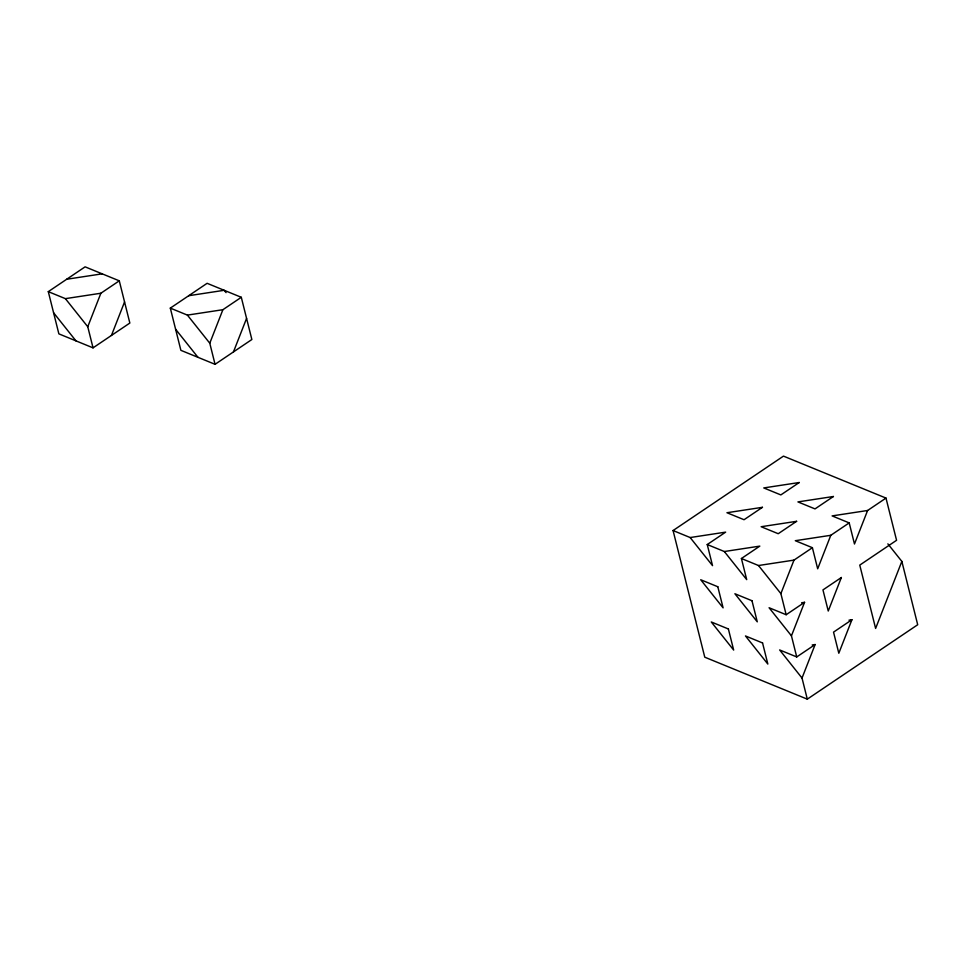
<?xml version="1.0" encoding="UTF-8"?>
<svg xmlns="http://www.w3.org/2000/svg" width="966" height="966" viewBox="0 0 966 966"><rect width="100%" height="100%" fill="white"/><g stroke="black" fill="none" stroke-linecap="round" stroke-linejoin="round"><path stroke-width="1.45" d="M93.038 347.857L87.761 326.75L100.875 293.241L119.277 280.828L129.842 323.042L93.038 347.857L58.866 333.862L48.3 291.647L85.105 266.845L119.277 280.828M111.44 335.456L124.554 301.935M215.056 364.315L209.779 343.208L222.892 309.7L241.295 297.299L251.86 339.513L215.056 364.315L180.884 350.332L170.318 308.118L207.11 283.304L241.295 297.299M233.458 351.914L246.571 318.406M901.846 561.403L917.7 624.736L807.298 699.155L802.022 678.047L815.135 644.539L796.733 656.94L791.444 635.833L804.557 602.325L786.167 614.726L780.878 593.619L793.992 560.111L812.394 547.698L817.683 568.805L830.796 535.297L849.199 522.896L854.475 544.003L867.601 510.495L885.991 498.082L896.569 540.296L859.764 565.11L875.619 628.431L901.846 561.403L887.863 543.846M851.927 619.725L838.814 653.245L833.537 632.138L851.927 619.725L848.969 620.184M807.298 699.155L704.769 657.194L673.073 530.539L783.474 456.121L885.991 498.082M690.159 537.543L712.534 565.641L707.245 544.534L725.647 532.133L690.159 537.543L673.073 530.539M724.331 551.526L746.706 579.624L741.417 558.517L759.819 546.116L724.331 551.526L707.245 544.534M66.702 279.246L102.191 273.837M48.3 291.647L65.386 298.651L100.875 293.241M188.72 295.705L224.197 290.295L226.068 292.638M170.318 308.118L187.404 315.109L222.892 309.7M867.601 510.495L832.112 515.904L849.199 522.896M830.796 535.297L795.308 540.706L812.394 547.698M741.417 558.517L758.503 565.521L793.992 560.111M801.611 602.772L804.557 602.325M812.177 644.986L815.135 644.539M786.167 614.726L769.081 607.735L791.444 635.833M796.733 656.94L779.647 649.949L802.022 678.047M758.503 565.521L780.878 593.619M187.404 315.109L209.779 343.208M175.595 329.225L197.97 357.323M65.386 298.651L87.761 326.75M53.589 312.755L75.952 340.865M841.362 577.511L828.248 611.019L822.96 589.912L841.362 577.511M762.44 507.319L744.049 519.72L726.951 512.729L762.44 507.319M799.244 482.517L780.842 494.918L763.756 487.927L799.244 482.517M796.624 521.314L778.222 533.715L761.136 526.724L796.624 521.314M833.417 496.5L815.014 508.901L797.928 501.909L833.417 496.5M717.81 586.748L700.724 579.757L723.099 607.856L717.81 586.748M751.983 600.731L734.897 593.74L757.272 621.838L751.983 600.731M728.376 628.963L711.29 621.971L733.665 650.07L728.376 628.963M762.56 642.958L745.474 635.954L767.837 664.065L762.56 642.958"/></g></svg>
